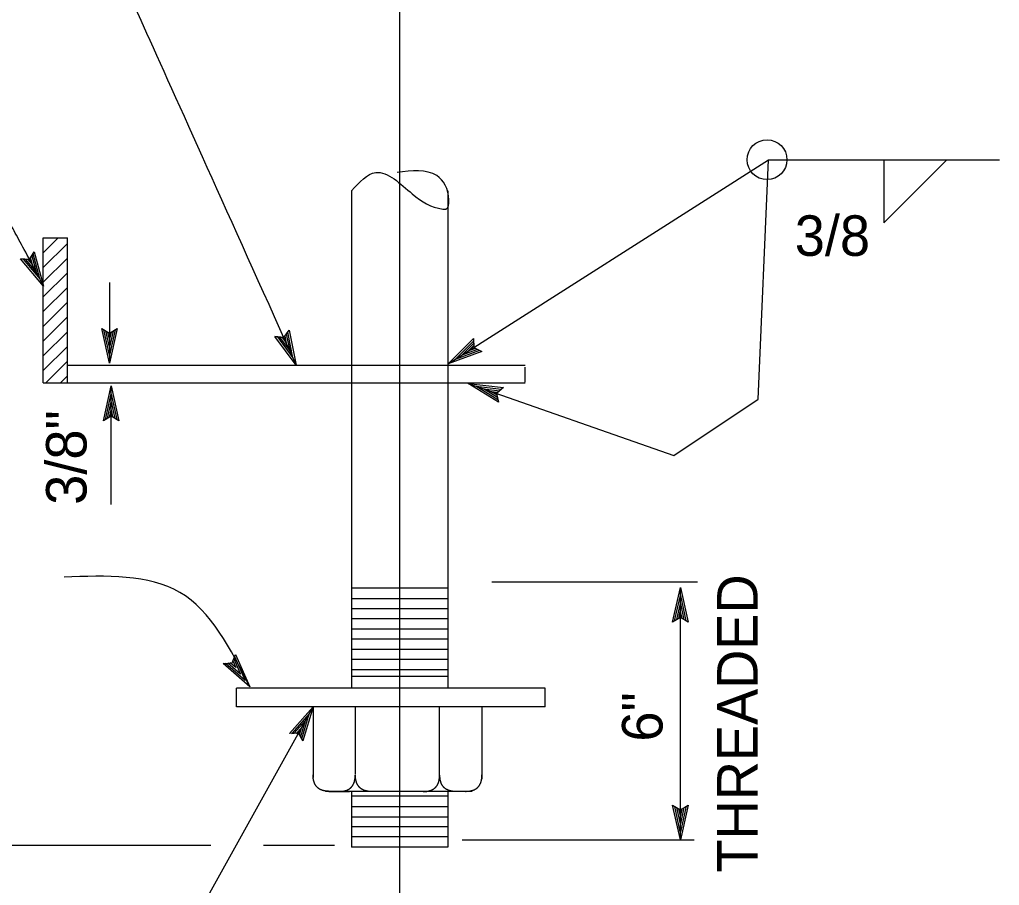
# Model space of a CAD drawing. Extents: x -894 to 866, y -476 to 714.
# Drawn here: x 18.6 to 187.9, y -300.1 to -150.5 of the extents above; entities that cross this region are included whole.
import ezdxf

# ---------------------------------------------------------------- set-up
doc = ezdxf.new("R2010")
doc.units = 0
for name, color, linetype in [('56 Stage 3 Anno', 7, 'Continuous'), ('57 Undefined', 7, 'Continuous'), ('60 Nongeo Data', 7, 'Continuous')]:
    doc.layers.add(name, color=color, linetype=linetype)

msp = doc.modelspace()

# ---------------------------------------------------------------- linework, layer by layer
at = {"layer": '56 Stage 3 Anno'}
for p, q in [((84.23, -8.22), (84.23, -316.69)), ((92.64, -209.93), (147.99, -174.69)), ((146.18, -216.03), (147.99, -174.69)), ((147.99, -174.69), (187.86, -174.69)), ((167.9, -174.69), (167.9, -185.58)), ((178.79, -174.69), (167.9, -185.58)), ((21.1, -190.58), (21.1, -190.58)), ((18.74, -191.83), (18.74, -191.83)), ((34.09, -195.89), (34.09, -209.84)), ((22.72, -196.51), (22.72, -196.51)), ((34.09, -209.84), (32.76, -203.84)), ((32.76, -203.84), (32.76, -203.84)), ((32.76, -203.84), (34.09, -204.64)), ((34.09, -208.45), (33.12, -204.08)), ((34.09, -207.08), (33.47, -204.26)), ((34.09, -205.7), (33.83, -204.49)), ((34.09, -204.64), (35.43, -203.84)), ((35.43, -203.84), (34.09, -209.84)), ((35.08, -204.06), (34.09, -208.46)), ((34.72, -204.29), (34.09, -207.08)), ((34.37, -204.47), (34.09, -205.7)), ((35.43, -203.84), (35.43, -203.84)), ((65.13, -204.15), (65.13, -204.15)), ((62.69, -205.24), (62.69, -205.24)), ((92.64, -209.93), (96.99, -205.58)), ((93.81, -209.18), (96.98, -206.01)), ((94.97, -208.45), (97.02, -206.4)), ((96.99, -205.58), (96.99, -205.58)), ((96.99, -205.58), (97.03, -207.14)), ((98.42, -207.84), (92.64, -209.93)), ((98.05, -207.65), (93.8, -209.19)), ((97.66, -207.47), (94.97, -208.45)), ((96.14, -207.71), (97.01, -206.83)), ((97.32, -207.28), (96.14, -207.71)), ((97.03, -207.14), (98.42, -207.84)), ((98.42, -207.84), (98.42, -207.84)), ((34.09, -209.84), (34.09, -209.84)), ((92.64, -209.93), (92.64, -209.93)), ((66.36, -210.17), (66.36, -210.17)), ((33.04, -219.78), (34.38, -213.78)), ((34.38, -234.27), (34.38, -213.78)), ((34.38, -213.78), (34.38, -213.78)), ((34.38, -213.78), (35.71, -219.78)), ((96.08, -213.34), (131.59, -225.8)), ((101.3, -216.59), (96.08, -213.34)), ((96.08, -213.34), (96.08, -213.34)), ((96.08, -213.34), (102.19, -214.07)), ((101.22, -216.18), (97.39, -213.8)), ((97.4, -213.8), (101.85, -214.33)), ((101.11, -215.77), (98.69, -214.26)), ((98.69, -214.26), (101.56, -214.6)), ((101.06, -215.38), (99.99, -214.71)), ((99.99, -214.71), (101.22, -214.86)), ((102.19, -214.07), (100.99, -215.06)), ((102.19, -214.07), (102.19, -214.07)), ((33.39, -219.56), (34.38, -215.16)), ((33.75, -219.33), (34.38, -216.54)), ((34.38, -215.17), (35.35, -219.55)), ((34.38, -216.54), (35, -219.37)), ((100.99, -215.06), (101.3, -216.59)), ((101.3, -216.59), (101.3, -216.59)), ((131.59, -225.8), (146.18, -216.03)), ((34.1, -219.15), (34.38, -217.92)), ((34.38, -217.92), (34.64, -219.13)), ((34.38, -218.98), (33.04, -219.78)), ((33.04, -219.78), (33.04, -219.78)), ((35.71, -219.78), (34.38, -218.98)), ((35.71, -219.78), (35.71, -219.78)), ((100.17, -247.64), (135.69, -247.64)), ((131.39, -254.58), (132.73, -248.58)), ((132.73, -292.18), (132.73, -248.58)), ((132.73, -248.58), (132.73, -248.58)), ((132.73, -248.58), (134.06, -254.58)), ((131.74, -254.36), (132.73, -249.96)), ((132.73, -249.97), (133.7, -254.34)), ((132.1, -254.13), (132.73, -251.34)), ((132.73, -251.34), (133.35, -254.17)), ((132.73, -253.78), (131.39, -254.58)), ((132.45, -253.95), (132.72, -252.72)), ((132.72, -252.72), (132.99, -253.93)), ((134.06, -254.58), (132.73, -253.78)), ((131.39, -254.58), (131.39, -254.58)), ((134.06, -254.58), (134.06, -254.58)), ((55.27, -261.59), (55.87, -260.15)), ((55.71, -260.54), (57.55, -264.66)), ((55.87, -260.15), (55.87, -260.15)), ((55.87, -260.15), (58.37, -265.77)), ((53.73, -261.74), (55.27, -261.59)), ((58.37, -265.77), (53.73, -261.74)), ((53.73, -261.74), (53.73, -261.74)), ((57.54, -264.65), (54.15, -261.72)), ((56.72, -263.55), (54.54, -261.65)), ((55.9, -262.44), (54.97, -261.63)), ((55.39, -261.29), (55.9, -262.44)), ((55.56, -260.94), (56.72, -263.55)), ((58.37, -265.77), (58.37, -265.77)), ((48.88, -305.96), (69.27, -269.2)), ((69.27, -269.2), (69.27, -269.2)), ((65.19, -273.8), (65.19, -273.8)), ((67.53, -275.09), (67.53, -275.09)), ((132.73, -292.18), (131.4, -286.18)), ((131.4, -286.18), (131.4, -286.18)), ((131.4, -286.18), (132.73, -286.98)), ((132.72, -290.79), (131.76, -286.41)), ((132.73, -289.41), (132.1, -286.59)), ((132.73, -288.03), (132.46, -286.82)), ((132.73, -286.98), (134.07, -286.18)), ((134.07, -286.18), (132.73, -292.18)), ((133.71, -286.39), (132.73, -290.8)), ((133.35, -286.63), (132.73, -289.41)), ((133.01, -286.8), (132.73, -288.03)), ((134.07, -286.18), (134.07, -286.18)), ((95.03, -292.18), (135.12, -292.18)), ((132.73, -292.18), (132.73, -292.18)), ((51.62, -293.16), (-195.65, -293.16)), ((72.96, -293.16), (60.69, -293.16))]:
    msp.add_line(p, q, dxfattribs=at)
for points in [[(21.1, -190.58), (22.72, -196.51), (18.74, -191.83), (19.15, -191.85), (22.06, -195.28), (20.88, -190.93), (20.67, -191.28), (21.43, -194.07), (19.56, -191.87), (19.98, -191.9), (20.78, -192.84), (20.45, -191.64), (20.29, -191.91), (18.74, -191.83), (20.29, -191.91)], [(65.13, -204.15), (66.36, -210.17), (62.69, -205.24), (63.1, -205.29), (65.79, -208.9), (64.89, -204.49), (64.65, -204.82), (65.23, -207.65), (63.51, -205.34), (63.92, -205.39), (64.67, -206.39), (64.42, -205.16), (64.23, -205.43), (62.69, -205.24), (64.23, -205.43)], [(65.19, -273.8), (69.27, -269.2), (67.53, -275.09), (67.32, -274.74), (68.6, -270.42), (65.6, -273.79), (66.02, -273.77), (67.93, -271.62), (67.11, -274.38), (66.91, -274.02), (67.26, -272.82), (66.43, -273.76), (66.75, -273.75), (67.53, -275.09), (66.75, -273.75)]]:
    msp.add_lwpolyline(points, close=True, dxfattribs=at)
msp.add_circle((147.71, -174.69), 3.44, dxfattribs=at)
for points in [[(66.36, -210.17), (34.6, -139.51), (31.65, -133.61), (27.89, -131.19), (20.91, -127.7), (13.4, -126.89), (7.49, -125.82), (3.2, -125.55), (-5.72, -124.85)], [(22.72, -196.51), (16.36, -184.49), (13.27, -179.51), (10.87, -177.27), (7.75, -176.87)]]:
    msp.add_open_spline(points, degree=2, dxfattribs=at)
msp.add_spline([(58.37, -265.77), (46.25, -249.43), (26.24, -246.79)], degree=3, dxfattribs=at)
at = {"layer": '60 Nongeo Data'}
for p, q in [((75.9, -180.06), (75.9, -266.01)), ((92.57, -180.06), (92.57, -266.01)), ((22.66, -213.23), (22.66, -188.21)), ((22.66, -188.21), (26.83, -188.21)), ((22.66, -188.21), (22.66, -188.21)), ((22.66, -190.76), (25.2, -188.21)), ((22.66, -193.31), (26.83, -189.14)), ((26.83, -213.23), (26.83, -188.21)), ((22.66, -195.85), (26.83, -191.68)), ((22.66, -198.4), (26.83, -194.23)), ((22.66, -200.94), (26.83, -196.77)), ((22.66, -203.49), (26.83, -199.32)), ((22.66, -206.03), (26.83, -201.86)), ((22.66, -208.58), (26.83, -204.41)), ((22.66, -211.12), (26.83, -206.96)), ((23.1, -213.23), (26.83, -209.5)), ((26.83, -210.18), (105.9, -210.16)), ((105.9, -213.13), (105.9, -210.51)), ((22.66, -213.23), (75.9, -213.21)), ((25.65, -213.23), (26.83, -212.05)), ((75.9, -213.21), (105.9, -213.21)), ((92.57, -248.7), (75.94, -248.7)), ((92.57, -250.53), (76.03, -250.53)), ((92.57, -252.28), (76.03, -252.28)), ((92.57, -254.03), (76.03, -254.03)), ((92.57, -255.78), (76.03, -255.78)), ((92.57, -257.54), (76.03, -257.54)), ((92.57, -259.29), (76.03, -259.29)), ((92.57, -261.04), (76.03, -261.04)), ((92.57, -262.79), (76.03, -262.79)), ((92.57, -263.96), (76.03, -263.96)), ((109.37, -266.01), (56.04, -266.01)), ((56.04, -269.2), (56.04, -266.01)), ((109.37, -269.2), (109.37, -266.01)), ((109.37, -269.2), (56.04, -269.2)), ((69.27, -269.2), (69.27, -281.43)), ((76.61, -280.93), (76.61, -269.2)), ((91.12, -281.1), (91.12, -269.2)), ((98.45, -269.2), (98.45, -281.72)), ((96.74, -283.81), (71.44, -283.81)), ((92.19, -283.84), (71.51, -283.84)), ((71.99, -283.84), (75.54, -283.84)), ((75.9, -283.97), (75.9, -293.43)), ((95.74, -283.84), (92.19, -283.84)), ((92.57, -283.89), (92.57, -293.43)), ((92.57, -284.64), (75.86, -284.64)), ((92.57, -286.47), (76.03, -286.47)), ((92.57, -288.3), (75.9, -288.3)), ((92.57, -289.93), (75.9, -289.93)), ((92.57, -291.68), (75.9, -291.68)), ((92.57, -293.43), (75.9, -293.43))]:
    msp.add_line(p, q, dxfattribs=at)
for points in [[(75.9, -180.06), (80.11, -176.9), (86.42, -180.59), (91.69, -183.22), (92.21, -183.22), (92.74, -181.64), (90.63, -177.43), (83.79, -176.9)], [(72.1, -283.81), (71.99, -283.81), (71.89, -283.8), (71.79, -283.8), (71.68, -283.79), (71.58, -283.78), (71.49, -283.77), (71.39, -283.76), (71.3, -283.74), (71.21, -283.72), (71.12, -283.7), (71.03, -283.68), (70.95, -283.66), (70.87, -283.63), (70.78, -283.6), (70.7, -283.57), (70.63, -283.54), (70.55, -283.51), (70.48, -283.47), (70.41, -283.43), (70.34, -283.39), (70.28, -283.35), (70.21, -283.3), (70.15, -283.25), (70.09, -283.21), (70.04, -283.15), (69.98, -283.1), (69.93, -283.05), (69.88, -282.99), (69.83, -282.93), (69.78, -282.87), (69.73, -282.8), (69.69, -282.74), (69.65, -282.67), (69.61, -282.6), (69.58, -282.53), (69.54, -282.45), (69.51, -282.38), (69.48, -282.3), (69.45, -282.22), (69.42, -282.13), (69.4, -282.05), (69.38, -281.96), (69.36, -281.87), (69.34, -281.78), (69.32, -281.69), (69.31, -281.59), (69.3, -281.5), (69.29, -281.4), (69.28, -281.29), (69.28, -281.19), (69.27, -281.09), (69.27, -280.98)], [(73.72, -283.84), (73.82, -283.84), (73.93, -283.84), (74.03, -283.83), (74.14, -283.83), (74.24, -283.82), (74.33, -283.81), (74.43, -283.79), (74.52, -283.78), (74.61, -283.76), (74.7, -283.74), (74.79, -283.72), (74.87, -283.69), (74.95, -283.67), (75.04, -283.64), (75.11, -283.61), (75.19, -283.57), (75.27, -283.54), (75.34, -283.5), (75.41, -283.47), (75.48, -283.42), (75.54, -283.38), (75.61, -283.34), (75.67, -283.29), (75.73, -283.24), (75.78, -283.19), (75.84, -283.14), (75.89, -283.08), (75.94, -283.02), (75.99, -282.96), (76.04, -282.9), (76.09, -282.84), (76.13, -282.77), (76.17, -282.7), (76.21, -282.63), (76.24, -282.56), (76.28, -282.49), (76.31, -282.41), (76.34, -282.33), (76.37, -282.25), (76.4, -282.17), (76.42, -282.08), (76.44, -282), (76.46, -281.91), (76.48, -281.82), (76.49, -281.72), (76.51, -281.63), (76.52, -281.53), (76.53, -281.43), (76.54, -281.33), (76.54, -281.23), (76.54, -281.12), (76.55, -281.01)], [(79.43, -283.84), (79.32, -283.84), (79.21, -283.84), (79.11, -283.83), (79.01, -283.83), (78.91, -283.82), (78.81, -283.81), (78.72, -283.79), (78.62, -283.78), (78.53, -283.76), (78.44, -283.74), (78.36, -283.72), (78.27, -283.69), (78.19, -283.67), (78.11, -283.64), (78.03, -283.61), (77.95, -283.57), (77.88, -283.54), (77.81, -283.5), (77.74, -283.47), (77.67, -283.42), (77.6, -283.38), (77.54, -283.34), (77.48, -283.29), (77.42, -283.24), (77.36, -283.19), (77.3, -283.14), (77.25, -283.08), (77.2, -283.02), (77.15, -282.96), (77.1, -282.9), (77.06, -282.84), (77.02, -282.77), (76.97, -282.7), (76.94, -282.63), (76.9, -282.56), (76.87, -282.49), (76.83, -282.41), (76.8, -282.33), (76.77, -282.25), (76.75, -282.17), (76.72, -282.08), (76.7, -282), (76.68, -281.91), (76.66, -281.82), (76.65, -281.72), (76.63, -281.63), (76.62, -281.53), (76.61, -281.43), (76.61, -281.33), (76.6, -281.23), (76.6, -281.12), (76.6, -281.01)], [(88.3, -283.84), (88.41, -283.84), (88.51, -283.84), (88.61, -283.83), (88.72, -283.83), (88.82, -283.82), (88.92, -283.81), (89.01, -283.79), (89.1, -283.78), (89.19, -283.76), (89.28, -283.74), (89.37, -283.72), (89.45, -283.69), (89.54, -283.67), (89.62, -283.64), (89.7, -283.61), (89.77, -283.57), (89.85, -283.54), (89.92, -283.5), (89.99, -283.47), (90.06, -283.42), (90.12, -283.38), (90.19, -283.34), (90.25, -283.29), (90.31, -283.24), (90.37, -283.19), (90.42, -283.14), (90.47, -283.08), (90.53, -283.02), (90.57, -282.96), (90.62, -282.9), (90.67, -282.84), (90.71, -282.77), (90.75, -282.7), (90.79, -282.63), (90.83, -282.56), (90.86, -282.49), (90.89, -282.41), (90.92, -282.33), (90.95, -282.25), (90.98, -282.17), (91, -282.08), (91.02, -282), (91.04, -281.91), (91.06, -281.82), (91.08, -281.72), (91.09, -281.63), (91.1, -281.53), (91.11, -281.43), (91.12, -281.33), (91.12, -281.23), (91.13, -281.12), (91.13, -281.01)], [(94.01, -283.84), (93.9, -283.84), (93.79, -283.84), (93.69, -283.83), (93.59, -283.83), (93.49, -283.82), (93.39, -283.81), (93.3, -283.79), (93.2, -283.78), (93.11, -283.76), (93.03, -283.74), (92.94, -283.72), (92.85, -283.69), (92.77, -283.67), (92.69, -283.64), (92.61, -283.61), (92.54, -283.57), (92.46, -283.54), (92.39, -283.5), (92.32, -283.47), (92.25, -283.42), (92.19, -283.38), (92.12, -283.34), (92.06, -283.29), (92, -283.24), (91.94, -283.19), (91.89, -283.14), (91.83, -283.08), (91.78, -283.02), (91.73, -282.96), (91.69, -282.9), (91.64, -282.84), (91.6, -282.77), (91.56, -282.7), (91.52, -282.63), (91.48, -282.56), (91.45, -282.49), (91.41, -282.41), (91.38, -282.33), (91.36, -282.25), (91.33, -282.17), (91.31, -282.08), (91.28, -282), (91.26, -281.91), (91.25, -281.82), (91.23, -281.72), (91.22, -281.63), (91.21, -281.53), (91.2, -281.43), (91.19, -281.33), (91.18, -281.23), (91.18, -281.12), (91.18, -281.01)], [(95.62, -283.81), (95.73, -283.81), (95.84, -283.8), (95.94, -283.8), (96.04, -283.79), (96.14, -283.78), (96.24, -283.77), (96.33, -283.76), (96.43, -283.74), (96.52, -283.72), (96.61, -283.7), (96.69, -283.68), (96.78, -283.66), (96.86, -283.63), (96.94, -283.6), (97.02, -283.57), (97.1, -283.54), (97.17, -283.51), (97.24, -283.47), (97.31, -283.43), (97.38, -283.39), (97.45, -283.35), (97.51, -283.3), (97.57, -283.25), (97.63, -283.21), (97.69, -283.15), (97.75, -283.1), (97.8, -283.05), (97.85, -282.99), (97.9, -282.93), (97.95, -282.87), (97.99, -282.8), (98.03, -282.74), (98.08, -282.67), (98.11, -282.6), (98.15, -282.53), (98.18, -282.45), (98.22, -282.38), (98.25, -282.3), (98.28, -282.22), (98.3, -282.13), (98.33, -282.05), (98.35, -281.96), (98.37, -281.87), (98.39, -281.78), (98.4, -281.69), (98.42, -281.59), (98.43, -281.5), (98.44, -281.4), (98.44, -281.29), (98.45, -281.19), (98.45, -281.09), (98.45, -280.98)]]:
    msp.add_spline(points, degree=3, dxfattribs=at)

# ---------------------------------------------------------------- texts
at = {"layer": '57 Undefined'}
msp.add_text('3/8', height=7, dxfattribs=at).set_placement((152.5, -191.3))
for s, p in [('3/8"', (30.13, -234.31)), ('THREADED', (146.08, -297.82)), ('6"', (129.65, -275.22))]:
    msp.add_text(s, height=7, rotation=90, dxfattribs=at).set_placement(p)

doc.saveas('drawing.dxf')
